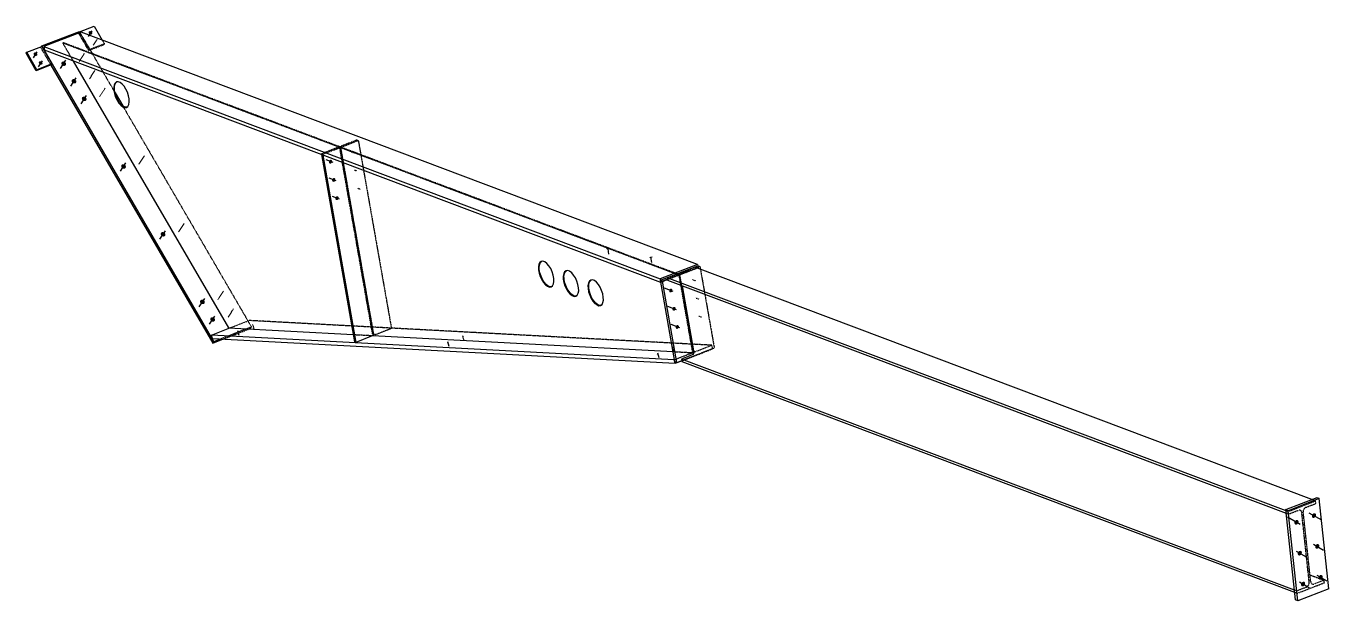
# Model space of a CAD drawing. Header units: millimetres. Extents: x 64 to 141609, y 8 to 4053.
# Drawn here: x 20777 to 29371, y 260 to 4053 of the extents above; entities that cross this region are included whole.
import ezdxf

# ---------------------------------------------------------------- set-up
doc = ezdxf.new("R2010")
doc.units = ezdxf.units.MM
doc.linetypes.add('DXK_LINE_DOT2', pattern=[3.9198, 1.9599, -1.9599])
doc.layers.add('STÅL', color=7, linetype='Continuous')

msp = doc.modelspace()

# ---------------------------------------------------------------- hatches: boundary and pattern name
at = {"layer": 'STÅL', "linetype": 'Continuous'}
for points in [[(21196.2, 3998.6), (21194, 4000.3), (21192.3, 4002.3), (21190.9, 4004.6), (21190, 4006.9), (21189.7, 4009.3), (21189.9, 4011.7), (21190.7, 4013.9), (21191.9, 4015.8), (21193.6, 4017.3), (21195.6, 4018.5), (21198, 4019.1), (21200.5, 4019.3), (21203.1, 4019), (21205.6, 4018.1), (21208, 4016.9), (21210.2, 4015.2), (21212, 4013.2), (21213.3, 4011), (21214.2, 4008.6), (21214.5, 4006.2), (21214.3, 4003.8), (21213.6, 4001.7), (21212.3, 3999.8), (21210.6, 3998.2), (21208.6, 3997.1), (21206.2, 3996.4), (21203.7, 3996.2), (21201.1, 3996.5), (21198.6, 3997.4)], [(20834, 3858.4), (20831.9, 3860), (20830.1, 3862), (20828.7, 3864.3), (20827.9, 3866.7), (20827.5, 3869.1), (20827.7, 3871.4), (20828.5, 3873.6), (20829.7, 3875.5), (20831.4, 3877), (20833.4, 3878.2), (20835.8, 3878.9), (20838.3, 3879), (20840.9, 3878.7), (20843.5, 3877.9), (20845.8, 3876.6), (20848, 3874.9), (20849.8, 3872.9), (20851.1, 3870.7), (20852, 3868.3), (20852.3, 3865.9), (20852.1, 3863.6), (20851.4, 3861.4), (20850.1, 3859.5), (20848.5, 3857.9), (20846.4, 3856.8), (20844.1, 3856.1), (20841.5, 3855.9), (20838.9, 3856.3), (20836.4, 3857.1)], [(20867.8, 3800.4), (20865.6, 3802), (20863.9, 3804), (20862.5, 3806.3), (20861.6, 3808.6), (20861.3, 3811.1), (20861.5, 3813.4), (20862.2, 3815.6), (20863.5, 3817.5), (20865.2, 3819), (20867.2, 3820.2), (20869.6, 3820.8), (20872.1, 3821), (20874.7, 3820.7), (20877.2, 3819.9), (20879.6, 3818.6), (20881.8, 3816.9), (20883.5, 3814.9), (20884.9, 3812.7), (20885.8, 3810.3), (20886.1, 3807.9), (20885.9, 3805.5), (20885.2, 3803.4), (20883.9, 3801.5), (20882.2, 3799.9), (20880.2, 3798.8), (20877.8, 3798.1), (20875.3, 3797.9), (20872.7, 3798.3), (20870.2, 3799.1)], [(21018.3, 3792.8), (21015.5, 3794.9), (21013.3, 3797.5), (21011.6, 3800.3), (21010.5, 3803.3), (21010, 3806.4), (21010.3, 3809.3), (21011.2, 3812.1), (21012.8, 3814.5), (21014.9, 3816.5), (21017.6, 3817.9), (21020.5, 3818.8), (21023.7, 3819), (21027, 3818.6), (21030.3, 3817.5), (21033.3, 3815.9), (21036, 3813.8), (21038.3, 3811.3), (21040, 3808.4), (21041.1, 3805.4), (21041.5, 3802.4), (21041.3, 3799.4), (21040.3, 3796.6), (21038.7, 3794.2), (21036.6, 3792.2), (21034, 3790.8), (21031, 3789.9), (21027.8, 3789.7), (21024.5, 3790.1), (21021.3, 3791.2)], [(21085.8, 3676.8), (21083.1, 3678.9), (21080.8, 3681.4), (21079.1, 3684.3), (21078, 3687.3), (21077.6, 3690.3), (21077.9, 3693.3), (21078.8, 3696.1), (21080.4, 3698.5), (21082.5, 3700.5), (21085.1, 3701.9), (21088.1, 3702.8), (21091.3, 3703), (21094.6, 3702.5), (21097.8, 3701.5), (21100.9, 3699.9), (21103.6, 3697.8), (21105.8, 3695.2), (21107.6, 3692.4), (21108.6, 3689.4), (21109.1, 3686.3), (21108.8, 3683.3), (21107.9, 3680.6), (21106.3, 3678.2), (21104.2, 3676.2), (21101.6, 3674.7), (21098.6, 3673.9), (21095.4, 3673.7), (21092.1, 3674.1), (21088.9, 3675.1)], [(21153.4, 3560.7), (21150.7, 3562.8), (21148.4, 3565.4), (21146.7, 3568.2), (21145.6, 3571.2), (21145.2, 3574.3), (21145.4, 3577.3), (21146.4, 3580), (21147.9, 3582.4), (21150.1, 3584.4), (21152.7, 3585.9), (21155.7, 3586.7), (21158.9, 3586.9), (21162.1, 3586.5), (21165.4, 3585.5), (21168.4, 3583.8), (21171.1, 3581.7), (21173.4, 3579.2), (21175.1, 3576.4), (21176.2, 3573.3), (21176.6, 3570.3), (21176.4, 3567.3), (21175.4, 3564.5), (21173.9, 3562.1), (21171.7, 3560.2), (21169.1, 3558.7), (21166.1, 3557.9), (21162.9, 3557.6), (21159.6, 3558.1), (21156.4, 3559.1)], [(21413, 3114.8), (21410.3, 3116.9), (21408, 3119.5), (21406.3, 3122.3), (21405.2, 3125.3), (21404.8, 3128.4), (21405, 3131.4), (21406, 3134.1), (21407.6, 3136.5), (21409.7, 3138.5), (21412.3, 3139.9), (21415.3, 3140.8), (21418.5, 3141), (21421.8, 3140.6), (21425, 3139.5), (21428, 3137.9), (21430.8, 3135.8), (21433, 3133.3), (21434.7, 3130.4), (21435.8, 3127.4), (21436.3, 3124.4), (21436, 3121.4), (21435.1, 3118.6), (21433.5, 3116.2), (21431.3, 3114.2), (21428.7, 3112.8), (21425.8, 3111.9), (21422.6, 3111.7), (21419.3, 3112.1), (21416, 3113.2)], [(22776, 3161.6), (22777.2, 3164.1), (22778.7, 3166.2), (22780.6, 3168.1), (22782.7, 3169.4), (22784.9, 3170.3), (22787.2, 3170.6), (22789.5, 3170.4), (22791.5, 3169.6), (22793.3, 3168.3), (22794.8, 3166.6), (22796, 3164.4), (22796.6, 3162), (22796.8, 3159.4), (22796.6, 3156.8), (22795.8, 3154.2), (22794.7, 3151.7), (22793.1, 3149.5), (22791.2, 3147.7), (22789.1, 3146.4), (22786.9, 3145.5), (22784.6, 3145.2), (22782.4, 3145.4), (22780.3, 3146.2), (22778.5, 3147.5), (22777, 3149.2), (22775.9, 3151.3), (22775.2, 3153.8), (22775, 3156.3), (22775.3, 3159)], [(22797.2, 3041.3), (22798.4, 3043.8), (22800, 3045.9), (22801.8, 3047.8), (22803.9, 3049.1), (22806.2, 3050), (22808.4, 3050.3), (22810.7, 3050.1), (22812.7, 3049.3), (22814.6, 3048), (22816.1, 3046.3), (22817.2, 3044.1), (22817.8, 3041.7), (22818, 3039.1), (22817.8, 3036.5), (22817, 3033.9), (22815.9, 3031.4), (22814.3, 3029.2), (22812.5, 3027.4), (22810.4, 3026), (22808.1, 3025.2), (22805.8, 3024.9), (22803.6, 3025.1), (22801.5, 3025.9), (22799.7, 3027.2), (22798.2, 3028.9), (22797.1, 3031), (22796.4, 3033.4), (22796.2, 3036), (22796.5, 3038.7)], [(22818.5, 2921), (22819.6, 2923.5), (22821.2, 2925.6), (22823, 2927.4), (22825.1, 2928.8), (22827.4, 2929.7), (22829.7, 2930), (22831.9, 2929.8), (22833.9, 2929), (22835.8, 2927.7), (22837.3, 2925.9), (22838.4, 2923.8), (22839.1, 2921.4), (22839.3, 2918.8), (22839, 2916.2), (22838.3, 2913.5), (22837.1, 2911.1), (22835.5, 2908.9), (22833.7, 2907.1), (22831.6, 2905.7), (22829.3, 2904.9), (22827.1, 2904.6), (22824.8, 2904.8), (22822.8, 2905.6), (22820.9, 2906.9), (22819.4, 2908.6), (22818.3, 2910.7), (22817.6, 2913.1), (22817.4, 2915.7), (22817.7, 2918.4)], [(21673.6, 2667.2), (21670.9, 2669.3), (21668.6, 2671.9), (21666.9, 2674.7), (21665.8, 2677.7), (21665.4, 2680.8), (21665.6, 2683.8), (21666.6, 2686.5), (21668.1, 2688.9), (21670.3, 2690.9), (21672.9, 2692.4), (21675.9, 2693.2), (21679.1, 2693.4), (21682.4, 2693), (21685.6, 2692), (21688.6, 2690.3), (21691.3, 2688.2), (21693.6, 2685.7), (21695.3, 2682.9), (21696.4, 2679.8), (21696.8, 2676.8), (21696.6, 2673.8), (21695.6, 2671), (21694.1, 2668.6), (21691.9, 2666.7), (21689.3, 2665.2), (21686.3, 2664.4), (21683.1, 2664.1), (21679.9, 2664.6), (21676.6, 2665.6)], [(24616.5, 2580.2), (24614.2, 2579.9), (24612, 2579.8), (24610, 2579.8), (24608.2, 2580), (24606.8, 2580.4), (24605.7, 2581), (24605.1, 2581.6), (24605, 2582.4), (24605.3, 2583.3), (24606.1, 2584.1), (24607.4, 2585), (24609, 2585.8), (24610.8, 2586.5), (24613, 2587.2), (24615.2, 2587.6), (24617.5, 2587.9), (24619.7, 2588.1), (24621.7, 2588), (24623.5, 2587.8), (24624.9, 2587.4), (24626, 2586.9), (24626.6, 2586.2), (24626.7, 2585.4), (24626.4, 2584.6), (24625.6, 2583.7), (24624.3, 2582.9), (24622.7, 2582.1), (24620.9, 2581.3), (24618.7, 2580.7)], [(24899.9, 2523.8), (24897.6, 2523.5), (24895.4, 2523.3), (24893.4, 2523.4), (24891.6, 2523.6), (24890.2, 2524), (24889.1, 2524.5), (24888.5, 2525.2), (24888.4, 2526), (24888.7, 2526.8), (24889.5, 2527.7), (24890.8, 2528.5), (24892.3, 2529.4), (24894.2, 2530.1), (24896.3, 2530.7), (24898.6, 2531.2), (24900.9, 2531.5), (24903, 2531.6), (24905.1, 2531.6), (24906.9, 2531.4), (24908.3, 2531), (24909.3, 2530.4), (24909.9, 2529.8), (24910.1, 2529), (24909.7, 2528.2), (24908.9, 2527.3), (24907.7, 2526.4), (24906.1, 2525.6), (24904.2, 2524.9), (24902.1, 2524.3)], [(25020.4, 2311.7), (25021.6, 2314.2), (25023.1, 2316.3), (25025, 2318.2), (25027.1, 2319.5), (25029.3, 2320.4), (25031.6, 2320.7), (25033.8, 2320.5), (25035.9, 2319.7), (25037.7, 2318.4), (25039.2, 2316.7), (25040.3, 2314.5), (25041, 2312.1), (25041.2, 2309.5), (25040.9, 2306.9), (25040.2, 2304.3), (25039, 2301.8), (25037.5, 2299.6), (25035.6, 2297.8), (25033.5, 2296.5), (25031.3, 2295.6), (25029, 2295.3), (25026.8, 2295.5), (25024.7, 2296.3), (25022.9, 2297.6), (25021.4, 2299.3), (25020.3, 2301.4), (25019.6, 2303.9), (25019.4, 2306.4), (25019.7, 2309.1)], [(21933.2, 2221.3), (21930.5, 2223.4), (21928.2, 2226), (21926.5, 2228.8), (21925.4, 2231.8), (21925, 2234.9), (21925.3, 2237.9), (21926.2, 2240.6), (21927.8, 2243), (21929.9, 2245), (21932.5, 2246.4), (21935.5, 2247.3), (21938.7, 2247.5), (21942, 2247.1), (21945.2, 2246), (21948.3, 2244.4), (21951, 2242.3), (21953.2, 2239.8), (21954.9, 2236.9), (21956, 2233.9), (21956.5, 2230.9), (21956.2, 2227.9), (21955.3, 2225.1), (21953.7, 2222.7), (21951.6, 2220.7), (21948.9, 2219.3), (21946, 2218.4), (21942.8, 2218.2), (21939.5, 2218.6), (21936.2, 2219.7)], [(25041.6, 2191.4), (25042.8, 2193.9), (25044.3, 2196), (25046.2, 2197.9), (25048.3, 2199.2), (25050.5, 2200.1), (25052.8, 2200.4), (25055, 2200.2), (25057.1, 2199.4), (25058.9, 2198.1), (25060.4, 2196.4), (25061.5, 2194.2), (25062.2, 2191.8), (25062.4, 2189.2), (25062.1, 2186.6), (25061.4, 2184), (25060.2, 2181.5), (25058.7, 2179.3), (25056.8, 2177.5), (25054.7, 2176.1), (25052.5, 2175.3), (25050.2, 2175), (25048, 2175.2), (25045.9, 2176), (25044.1, 2177.3), (25042.6, 2179), (25041.5, 2181.1), (25040.8, 2183.6), (25040.6, 2186.1), (25040.9, 2188.8)], [(22000.8, 2105.3), (21998.1, 2107.4), (21995.8, 2109.9), (21994.1, 2112.8), (21993, 2115.8), (21992.5, 2118.8), (21992.8, 2121.8), (21993.7, 2124.6), (21995.3, 2127), (21997.5, 2129), (22000.1, 2130.4), (22003, 2131.3), (22006.2, 2131.5), (22009.5, 2131), (22012.8, 2130), (22015.8, 2128.4), (22018.5, 2126.3), (22020.8, 2123.7), (22022.5, 2120.9), (22023.6, 2117.9), (22024, 2114.8), (22023.8, 2111.8), (22022.8, 2109.1), (22021.3, 2106.7), (22019.1, 2104.7), (22016.5, 2103.3), (22013.5, 2102.4), (22010.3, 2102.2), (22007, 2102.6), (22003.8, 2103.6)], [(25062.8, 2071.1), (25064, 2073.6), (25065.5, 2075.7), (25067.4, 2077.5), (25069.5, 2078.9), (25071.7, 2079.8), (25074, 2080.1), (25076.2, 2079.9), (25078.3, 2079.1), (25080.1, 2077.8), (25081.6, 2076.1), (25082.8, 2073.9), (25083.4, 2071.5), (25083.6, 2068.9), (25083.4, 2066.3), (25082.6, 2063.7), (25081.5, 2061.2), (25079.9, 2059), (25078, 2057.2), (25075.9, 2055.8), (25073.7, 2055), (25071.4, 2054.7), (25069.2, 2054.9), (25067.1, 2055.7), (25065.3, 2057), (25063.8, 2058.7), (25062.7, 2060.8), (25062, 2063.2), (25061.8, 2065.8), (25062.1, 2068.5)], [(22175.6, 2036.4), (22174.2, 2036.1), (22172.8, 2035.8), (22171.6, 2035.6), (22170.5, 2035.5), (22169.6, 2035.4), (22168.9, 2035.5), (22168.6, 2035.7), (22168.5, 2035.9), (22168.7, 2036.3), (22169.2, 2036.7), (22170, 2037.1), (22171, 2037.6), (22172.2, 2038), (22173.5, 2038.5), (22174.9, 2038.9), (22176.3, 2039.3), (22177.7, 2039.6), (22178.9, 2039.8), (22180, 2039.9), (22180.9, 2039.9), (22181.6, 2039.8), (22181.9, 2039.7), (22182, 2039.4), (22181.8, 2039.1), (22181.3, 2038.7), (22180.5, 2038.2), (22179.5, 2037.8), (22178.3, 2037.3), (22177, 2036.9)], [(23559.8, 1962.5), (23558.4, 1962.1), (23557.1, 1961.8), (23555.8, 1961.6), (23554.7, 1961.5), (23553.8, 1961.5), (23553.2, 1961.5), (23552.8, 1961.7), (23552.8, 1962), (23553, 1962.3), (23553.5, 1962.7), (23554.3, 1963.1), (23555.3, 1963.6), (23556.5, 1964.1), (23557.8, 1964.5), (23559.2, 1964.9), (23560.6, 1965.3), (23561.9, 1965.6), (23563.2, 1965.8), (23564.3, 1965.9), (23565.2, 1965.9), (23565.8, 1965.9), (23566.2, 1965.7), (23566.3, 1965.4), (23566, 1965.1), (23565.5, 1964.7), (23564.7, 1964.3), (23563.7, 1963.8), (23562.6, 1963.3), (23561.2, 1962.9)], [(24944.1, 1888.5), (24942.7, 1888.1), (24941.3, 1887.8), (24940.1, 1887.6), (24939, 1887.5), (24938.1, 1887.5), (24937.5, 1887.6), (24937.1, 1887.7), (24937, 1888), (24937.3, 1888.3), (24937.8, 1888.7), (24938.5, 1889.2), (24939.5, 1889.6), (24940.7, 1890.1), (24942, 1890.5), (24943.4, 1891), (24944.8, 1891.3), (24946.2, 1891.6), (24947.5, 1891.8), (24948.6, 1891.9), (24949.4, 1892), (24950.1, 1891.9), (24950.4, 1891.7), (24950.5, 1891.5), (24950.3, 1891.1), (24949.8, 1890.7), (24949, 1890.3), (24948, 1889.8), (24946.8, 1889.4), (24945.5, 1888.9)], [(29146, 785), (29147.9, 787.9), (29150.2, 790.3), (29152.8, 792.3), (29155.6, 793.7), (29158.5, 794.4), (29161.3, 794.4), (29163.9, 793.8), (29166.2, 792.5), (29168.1, 790.6), (29169.5, 788.1), (29170.4, 785.3), (29170.6, 782.2), (29170.3, 779), (29169.4, 775.7), (29168, 772.6), (29166, 769.7), (29163.7, 767.3), (29161.1, 765.3), (29158.3, 764), (29155.4, 763.3), (29152.6, 763.2), (29150, 763.9), (29147.7, 765.2), (29145.8, 767.1), (29144.4, 769.5), (29143.6, 772.3), (29143.3, 775.4), (29143.6, 778.7), (29144.5, 781.9)], [(29261.2, 829.7), (29263.1, 832.5), (29265.5, 835), (29268.1, 836.9), (29270.9, 838.3), (29273.7, 839), (29276.5, 839), (29279.1, 838.4), (29281.4, 837.1), (29283.3, 835.2), (29284.7, 832.8), (29285.6, 830), (29285.9, 826.9), (29285.6, 823.6), (29284.7, 820.4), (29283.2, 817.2), (29281.3, 814.4), (29279, 811.9), (29276.3, 810), (29273.5, 808.6), (29270.7, 807.9), (29267.9, 807.9), (29265.3, 808.5), (29263, 809.8), (29261.1, 811.7), (29259.7, 814.1), (29258.8, 816.9), (29258.5, 820), (29258.9, 823.3), (29259.8, 826.5)], [(29283, 625.9), (29284.9, 628.8), (29287.3, 631.2), (29289.9, 633.2), (29292.7, 634.6), (29295.5, 635.3), (29298.3, 635.3), (29300.9, 634.7), (29303.2, 633.4), (29305.1, 631.5), (29306.6, 629.1), (29307.4, 626.2), (29307.7, 623.1), (29307.4, 619.9), (29306.5, 616.6), (29305, 613.5), (29303.1, 610.7), (29300.8, 608.2), (29298.2, 606.2), (29295.4, 604.9), (29292.5, 604.2), (29289.7, 604.1), (29287.1, 604.8), (29284.8, 606.1), (29282.9, 608), (29281.5, 610.4), (29280.6, 613.2), (29280.4, 616.3), (29280.7, 619.6), (29281.6, 622.8)], [(29167.8, 581.3), (29169.7, 584.2), (29172, 586.6), (29174.6, 588.6), (29177.4, 589.9), (29180.3, 590.6), (29183.1, 590.7), (29185.7, 590), (29188, 588.7), (29189.9, 586.8), (29191.3, 584.4), (29192.2, 581.6), (29192.5, 578.5), (29192.1, 575.3), (29191.2, 572), (29189.8, 568.9), (29187.9, 566), (29185.5, 563.6), (29182.9, 561.6), (29180.1, 560.3), (29177.3, 559.5), (29174.5, 559.5), (29171.9, 560.1), (29169.6, 561.4), (29167.7, 563.3), (29166.2, 565.8), (29165.4, 568.6), (29165.1, 571.7), (29165.4, 574.9), (29166.3, 578.2)], [(29304.8, 422.2), (29306.8, 425.1), (29309.1, 427.5), (29311.7, 429.5), (29314.5, 430.8), (29317.4, 431.5), (29320.2, 431.6), (29322.8, 430.9), (29325.1, 429.6), (29327, 427.7), (29328.4, 425.3), (29329.2, 422.5), (29329.5, 419.4), (29329.2, 416.2), (29328.3, 412.9), (29326.8, 409.8), (29324.9, 406.9), (29322.6, 404.5), (29320, 402.5), (29317.2, 401.2), (29314.3, 400.4), (29311.5, 400.4), (29308.9, 401.1), (29306.6, 402.3), (29304.7, 404.2), (29303.3, 406.7), (29302.4, 409.5), (29302.2, 412.6), (29302.5, 415.8), (29303.4, 419.1)], [(29189.6, 377.6), (29191.5, 380.4), (29193.8, 382.9), (29196.5, 384.8), (29199.3, 386.2), (29202.1, 386.9), (29204.9, 386.9), (29207.5, 386.3), (29209.8, 385), (29211.7, 383.1), (29213.1, 380.7), (29214, 377.9), (29214.3, 374.8), (29213.9, 371.5), (29213, 368.3), (29211.6, 365.1), (29209.7, 362.3), (29207.3, 359.8), (29204.7, 357.9), (29201.9, 356.5), (29199.1, 355.8), (29196.3, 355.8), (29193.7, 356.4), (29191.4, 357.7), (29189.5, 359.6), (29188.1, 362), (29187.2, 364.8), (29186.9, 367.9), (29187.2, 371.2), (29188.1, 374.5)]]:
    msp.add_hatch(color=96, dxfattribs=at).paths.add_polyline_path(points)

# ---------------------------------------------------------------- linework, layer by layer
at = {"layer": 'STÅL', "color": 2, "linetype": 'Continuous'}
for p, q in [((21129.9, 4015.3), (21226.4, 4052.7)), ((21226.4, 4052.7), (21280.4, 3959.9)), ((20882, 3921.4), (21129, 4017)), ((21141, 4012.5), (20894, 3916.8)), ((21129, 4017), (21133.3, 4009.5)), ((25207, 2480.7), (21141, 4012.5)), ((20777.4, 3873.7), (20781.9, 3880.6)), ((20844.9, 3757.6), (20777.4, 3873.7)), ((20781.9, 3880.6), (20880.6, 3918.8)), ((20849.4, 3764.5), (20781.9, 3880.6)), ((20880.2, 3918.7), (20882, 3921.4)), ((20880.6, 3918.8), (20948.2, 3802.8)), ((22016.5, 1972.7), (20882, 3921.4)), ((20894, 3916.8), (24960, 2385.1)), ((20894, 3916.8), (20898.1, 3893.7)), ((24964.1, 2361.9), (20898.1, 3893.7)), ((20943.7, 3795.9), (20844.9, 3757.6)), ((20948.2, 3802.8), (20849.4, 3764.5)), ((20941.4, 3795), (22009, 1961.2)), ((20943.7, 3795.9), (20948.2, 3802.8)), ((21088.1, 3822.1), (22113, 2061.7)), ((20844.9, 3757.6), (20849.4, 3764.5)), ((21358.9, 3664.9), (21356, 3648.3)), ((21356, 3648.3), (21356.5, 3628.5)), ((21356.5, 3628.5), (21360.4, 3606.7)), ((21365.1, 3677), (21358.9, 3664.9)), ((21360.9, 3650.2), (21363.8, 3666.8)), ((21361.4, 3630.4), (21360.9, 3650.2)), ((21365.4, 3608.6), (21361.4, 3630.4)), ((21363.8, 3666.8), (21370.1, 3678.9)), ((21364.7, 3612), (21415.1, 3525.5)), ((21374.2, 3683.9), (21365.1, 3677)), ((21370.1, 3678.9), (21377, 3684.2)), ((21385.5, 3685.1), (21374.2, 3683.9)), ((21398.2, 3680.4), (21385.5, 3685.1)), ((21411.6, 3670.3), (21398.2, 3680.4)), ((21424.6, 3655.4), (21411.6, 3670.3)), ((21436.4, 3636.8), (21424.6, 3655.4)), ((21446.2, 3615.6), (21436.4, 3636.8)), ((21453.3, 3593.3), (21446.2, 3615.6)), ((21360.4, 3606.7), (21367.5, 3584.4)), ((21372.5, 3586.4), (21365.4, 3608.6)), ((21367.5, 3584.4), (21377.3, 3563.3)), ((21382.2, 3565.2), (21372.5, 3586.4)), ((21377.3, 3563.3), (21389.1, 3544.6)), ((21394, 3546.5), (21382.2, 3565.2)), ((21389.1, 3544.6), (21402.1, 3529.7)), ((21407.1, 3531.6), (21394, 3546.5)), ((21402.1, 3529.7), (21415.4, 3519.6)), ((21420.4, 3521.5), (21407.1, 3531.6)), ((21448.5, 3523), (21454.8, 3535.2)), ((21457.2, 3571.6), (21453.3, 3593.3)), ((21454.8, 3535.2), (21457.7, 3551.7)), ((21457.7, 3551.7), (21457.2, 3571.6)), ((21415.4, 3519.6), (21428.2, 3515)), ((21433.1, 3516.9), (21420.4, 3521.5)), ((21428.2, 3515), (21439.5, 3516.1)), ((21441.6, 3517.8), (21433.1, 3516.9)), ((21439.5, 3516.1), (21448.5, 3523)), ((22726, 3205.1), (22944, 1969.1)), ((22734.2, 3202), (22952.1, 1966.1)), ((22866.1, 3152.3), (23066, 2018.1)), ((24166.6, 2493), (24160.4, 2480.9)), ((24165.4, 2482.8), (24171.6, 2494.9)), ((24175.7, 2499.9), (24166.6, 2493)), ((24171.6, 2494.9), (24178.5, 2500.2)), ((24187, 2501.1), (24175.7, 2499.9)), ((24199.7, 2496.4), (24187, 2501.1)), ((24213.1, 2486.3), (24199.7, 2496.4)), ((24160.4, 2480.9), (24157.5, 2464.3)), ((24157.5, 2464.3), (24158, 2444.5)), ((24158, 2444.5), (24161.9, 2422.7)), ((24161.9, 2422.7), (24169, 2400.4)), ((24162.4, 2466.2), (24165.4, 2482.8)), ((24162.9, 2446.4), (24162.4, 2466.2)), ((24166.9, 2424.6), (24162.9, 2446.4)), ((24174, 2402.4), (24166.9, 2424.6)), ((24226.1, 2471.4), (24213.1, 2486.3)), ((24237.9, 2452.8), (24226.1, 2471.4)), ((24247.7, 2431.6), (24237.9, 2452.8)), ((24254.8, 2409.3), (24247.7, 2431.6)), ((24258.7, 2387.6), (24254.8, 2409.3)), ((24323.6, 2419.4), (24320.6, 2402.8)), ((24329.8, 2431.5), (24323.6, 2419.4)), ((24325.6, 2404.8), (24328.5, 2421.3)), ((24328.5, 2421.3), (24334.7, 2433.4)), ((24338.9, 2438.4), (24329.8, 2431.5)), ((24334.7, 2433.4), (24341.7, 2438.7)), ((24350.2, 2439.6), (24338.9, 2438.4)), ((24362.9, 2435), (24350.2, 2439.6)), ((24376.2, 2424.9), (24362.9, 2435)), ((24389.2, 2410), (24376.2, 2424.9)), ((24401, 2391.3), (24389.2, 2410)), ((25207, 2480.7), (24960, 2385.1)), ((24961.7, 2375.8), (25208.6, 2471.5)), ((25187.7, 2462.9), (25006.6, 2392.7)), ((29258.6, 929.2), (25187.7, 2462.9)), ((25222.2, 2466.3), (25200.6, 2458)), ((25207, 2480.7), (25208.6, 2471.5)), ((25208.6, 2471.5), (25222.2, 2466.3)), ((25222.2, 2466.3), (25225.3, 2448.7)), ((24169, 2400.4), (24178.8, 2379.3)), ((24183.8, 2381.2), (24174, 2402.4)), ((24178.8, 2379.3), (24190.6, 2360.6)), ((24195.6, 2362.5), (24183.8, 2381.2)), ((24190.6, 2360.6), (24203.6, 2345.7)), ((24208.6, 2347.6), (24195.6, 2362.5)), ((24203.6, 2345.7), (24217, 2335.6)), ((24221.9, 2337.5), (24208.6, 2347.6)), ((24217, 2335.6), (24229.7, 2331)), ((24234.6, 2332.9), (24221.9, 2337.5)), ((24229.7, 2331), (24241, 2332.1)), ((24243.1, 2333.8), (24234.6, 2332.9)), ((24241, 2332.1), (24250.1, 2339)), ((24250.1, 2339), (24256.3, 2351.2)), ((24256.3, 2351.2), (24259.2, 2367.7)), ((24259.2, 2367.7), (24258.7, 2387.6)), ((24320.6, 2402.8), (24321.1, 2383)), ((24321.1, 2383), (24325.1, 2361.2)), ((24325.1, 2361.2), (24332.2, 2339)), ((24326.1, 2384.9), (24325.6, 2404.8)), ((24330, 2363.1), (24326.1, 2384.9)), ((24337.1, 2340.9), (24330, 2363.1)), ((24332.2, 2339), (24342, 2317.8)), ((24346.9, 2319.7), (24337.1, 2340.9)), ((24410.8, 2370.1), (24401, 2391.3)), ((24417.9, 2347.9), (24410.8, 2370.1)), ((24421.9, 2326.1), (24417.9, 2347.9)), ((24422.4, 2306.3), (24421.9, 2326.1)), ((24486.7, 2357.9), (24483.8, 2341.4)), ((24483.8, 2341.4), (24484.3, 2321.5)), ((24484.3, 2321.5), (24488.2, 2299.8)), ((24493, 2370.1), (24486.7, 2357.9)), ((24488.7, 2343.3), (24491.7, 2359.8)), ((24489.2, 2323.5), (24488.7, 2343.3)), ((24493.2, 2301.7), (24489.2, 2323.5)), ((24491.7, 2359.8), (24497.9, 2372)), ((24502, 2377), (24493, 2370.1)), ((24497.9, 2372), (24504.8, 2377.2)), ((24513.3, 2378.1), (24502, 2377)), ((24526.1, 2373.5), (24513.3, 2378.1)), ((24539.4, 2363.4), (24526.1, 2373.5)), ((24552.4, 2348.5), (24539.4, 2363.4)), ((24564.2, 2329.8), (24552.4, 2348.5)), ((24574, 2308.7), (24564.2, 2329.8)), ((24960, 2385.1), (24964.1, 2361.9)), ((25056.3, 1839.1), (24961.7, 2375.8)), ((24975.3, 2370.7), (24961.7, 2375.8)), ((25008.2, 2383.5), (24975.3, 2370.7)), ((25069.9, 1834), (24975.3, 2370.7)), ((29088.5, 855), (25006.6, 2392.7)), ((25006.6, 2392.7), (25009.7, 2375.1)), ((29090.3, 837.9), (25009.7, 2375.1)), ((25183.1, 1910.4), (25107.6, 2338.2)), ((24342, 2317.8), (24353.8, 2299.1)), ((24358.7, 2301), (24346.9, 2319.7)), ((24353.8, 2299.1), (24366.8, 2284.2)), ((24371.7, 2286.1), (24358.7, 2301)), ((24366.8, 2284.2), (24380.1, 2274.1)), ((24385.1, 2276), (24371.7, 2286.1)), ((24380.1, 2274.1), (24392.9, 2269.5)), ((24397.8, 2271.4), (24385.1, 2276)), ((24392.9, 2269.5), (24404.2, 2270.7)), ((24406.3, 2272.3), (24397.8, 2271.4)), ((24404.2, 2270.7), (24413.2, 2277.6)), ((24413.2, 2277.6), (24419.4, 2289.7)), ((24419.4, 2289.7), (24422.4, 2306.3)), ((24488.2, 2299.8), (24495.3, 2277.5)), ((24500.3, 2279.4), (24493.2, 2301.7)), ((24495.3, 2277.5), (24505.1, 2256.3)), ((24510.1, 2258.3), (24500.3, 2279.4)), ((24505.1, 2256.3), (24516.9, 2237.7)), ((24521.9, 2239.6), (24510.1, 2258.3)), ((24516.9, 2237.7), (24529.9, 2222.8)), ((24534.9, 2224.7), (24521.9, 2239.6)), ((24581.1, 2286.4), (24574, 2308.7)), ((24585, 2264.6), (24581.1, 2286.4)), ((24582.6, 2228.2), (24585.5, 2244.8)), ((24585.5, 2244.8), (24585, 2264.6)), ((24529.9, 2222.8), (24543.3, 2212.7)), ((24548.2, 2214.6), (24534.9, 2224.7)), ((24543.3, 2212.7), (24556, 2208)), ((24561, 2210), (24548.2, 2214.6)), ((24556, 2208), (24567.3, 2209.2)), ((24569.4, 2210.8), (24561, 2210)), ((24567.3, 2209.2), (24576.4, 2216.1)), ((24576.4, 2216.1), (24582.6, 2228.2)), ((22000.5, 2014.4), (22121.5, 2061.2)), ((25052.9, 1851.2), (22000.5, 2014.4)), ((22007, 1990.7), (22000.5, 2014.4)), ((22007, 1990.7), (25059.5, 1827.6)), ((22009, 1961.2), (22075.6, 1987)), ((22016.5, 1972.7), (22056.1, 1988.1)), ((22113, 2061.7), (22935.4, 2017.7)), ((23060.8, 2008.1), (22952.1, 1966.1)), ((23066, 2018.1), (23060.8, 2008.1)), ((23062.3, 2011), (25044.7, 1905)), ((22009, 1961.2), (22016.5, 1972.7)), ((22944, 1969.1), (22952.1, 1966.1)), ((25180, 1892.5), (25174.5, 1885.2)), ((25183.1, 1901.3), (25180, 1892.5)), ((25183.1, 1910.4), (25183.1, 1901.3)), ((25052.9, 1851.2), (25054.1, 1851.7)), ((25059.5, 1827.6), (25052.9, 1851.2)), ((25056.3, 1839.1), (25069.9, 1834)), ((25059.5, 1827.6), (25103.2, 1844.5)), ((25069.9, 1834), (25102.8, 1846.7)), ((25167.2, 1880.6), (25101.4, 1855)), ((29144.5, 331.9), (25101.4, 1855)), ((25101.4, 1855), (25104.5, 1837.5)), ((29146.4, 314.8), (25104.5, 1837.5)), ((25174.5, 1885.2), (25167.2, 1880.6)), ((29087.7, 863), (29293.4, 942.7)), ((29151.4, 267.9), (29087.7, 863)), ((29101.6, 855.1), (29087.7, 863)), ((29307.4, 934.8), (29101.6, 855.1)), ((29293.4, 942.7), (29307.4, 934.8)), ((29371.2, 339.7), (29307.4, 934.8)), ((29165.4, 260), (29101.6, 855.1)), ((29165.4, 260), (29151.4, 267.9)), ((29371.2, 339.7), (29165.4, 260))]:
    msp.add_line(p, q, dxfattribs=at)
at = {"layer": 'STÅL', "color": 7, "linetype": 'DXK_LINE_DOT2'}
for p, q in [((21127.6, 4014.5), (21123.1, 4007.6)), ((21190.7, 3891.5), (21123.1, 4007.6)), ((21127.6, 4014.5), (21129.9, 4015.3)), ((21195.2, 3898.4), (21127.6, 4014.5)), ((21133.3, 4009.5), (21364.7, 3612)), ((21280.4, 3959.9), (21293.9, 3936.7)), ((20874.5, 3909.9), (20880.2, 3918.7)), ((20874.5, 3909.9), (20941.4, 3795)), ((21019.1, 3940.6), (21024.1, 3942.5)), ((25085.1, 2408.8), (21019.1, 3940.6)), ((21019.1, 3940.6), (21088.1, 3822.1)), ((25090.1, 2410.7), (21024.1, 3942.5)), ((21190.7, 3891.5), (21289.5, 3929.8)), ((21195.2, 3898.4), (21190.7, 3891.5)), ((21195.2, 3898.4), (21293.9, 3936.7)), ((21293.9, 3936.7), (21289.5, 3929.8)), ((21415.1, 3525.5), (22263.5, 2068.4)), ((22960.6, 3301), (22852, 3258.9)), ((22860.1, 3255.8), (22968.8, 3297.9)), ((22960.6, 3301), (22968.8, 3297.9)), ((22968.8, 3297.9), (23187.5, 2057.2)), ((22833.8, 3251.9), (22725.2, 3209.8)), ((22725.2, 3209.8), (22726, 3205.1)), ((22725.2, 3209.8), (22733.3, 3206.7)), ((22733.3, 3206.7), (22842, 3248.8)), ((22733.3, 3206.7), (22734.2, 3202)), ((22833.8, 3251.9), (22842, 3248.8)), ((22842, 3248.8), (22849.9, 3244)), ((22846.7, 3248.9), (22852, 3258.9)), ((23062.8, 2023.1), (22846.7, 3248.9)), ((22846.7, 3248.9), (22854.8, 3245.9)), ((22849.9, 3244), (22866.1, 3152.3)), ((22852, 3258.9), (22860.1, 3255.8)), ((22854.8, 3245.9), (22860.1, 3255.8)), ((23071, 2020), (22854.8, 3245.9)), ((25211.1, 2457.6), (24964.1, 2361.9)), ((25200.6, 2458), (25008.2, 2383.5)), ((25175.2, 1898), (25085.1, 2408.8)), ((25180.1, 1899.9), (25090.1, 2410.7)), ((25208.6, 2471.5), (25211.1, 2457.6)), ((25225.3, 2448.7), (25316.9, 1929.6)), ((22056.1, 1988.1), (22263.5, 2068.4)), ((22121.5, 2061.2), (22247.4, 2110)), ((25299.9, 1946.9), (22247.4, 2110)), ((22256, 2056.9), (22263.5, 2068.4)), ((22075.6, 1987), (22256, 2056.9)), ((22935.4, 2017.7), (23062.3, 2011)), ((23062.8, 2023.1), (23070.7, 2018.2)), ((23062.8, 2023.1), (23071, 2020)), ((23070.7, 2018.2), (23078.9, 2015.1)), ((23078.9, 2015.1), (23071, 2020)), ((23187.5, 2057.2), (23078.9, 2015.1)), ((25044.7, 1905), (25175.2, 1898)), ((25054.1, 1851.7), (25299.9, 1946.9)), ((25102.8, 1846.7), (25316.9, 1929.6)), ((25103.2, 1844.5), (25306.5, 1923.2)), ((25180.1, 1899.9), (25175.2, 1898)), ((25306.5, 1923.2), (25299.9, 1946.9)), ((29102.2, 850), (29283, 920.1)), ((29177.3, 859.6), (29169.6, 858.3)), ((29184.2, 857.4), (29177.3, 859.6)), ((29205.7, 865.7), (29202.2, 857)), ((29211.6, 872.9), (29205.7, 865.7)), ((29219, 877.4), (29211.6, 872.9)), ((29219, 877.4), (29284.8, 902.9)), ((29283, 920.1), (29258.6, 929.2)), ((29284.8, 902.9), (29283, 920.1)), ((29101.9, 849.9), (29088.5, 855)), ((29103.7, 832.8), (29090.3, 837.9)), ((29101.9, 849.9), (29102.2, 850)), ((29103.7, 832.8), (29101.9, 849.9)), ((29103.7, 832.8), (29104, 832.9)), ((29104, 832.9), (29169.6, 858.3)), ((29189.3, 852), (29184.2, 857.4)), ((29191.7, 844.4), (29189.3, 852)), ((29241.2, 381.6), (29191.7, 844.4)), ((29202.2, 857), (29201.5, 848.2)), ((29251.1, 385.5), (29201.5, 848.2)), ((29246.1, 432), (29339, 397)), ((29158.2, 327), (29223.8, 352.4)), ((29160, 309.9), (29340.9, 379.9)), ((29223.8, 352.4), (29231.2, 356.9)), ((29231.2, 356.9), (29237.1, 364.1)), ((29237.1, 364.1), (29240.6, 372.8)), ((29240.6, 372.8), (29241.2, 381.6)), ((29251.1, 385.5), (29253.5, 377.8)), ((29253.5, 377.8), (29258.5, 372.4)), ((29258.5, 372.4), (29265.4, 370.2)), ((29265.4, 370.2), (29273.2, 371.5)), ((29339, 397), (29273.2, 371.5)), ((29340.9, 379.9), (29339, 397)), ((29157.9, 326.9), (29144.5, 331.9)), ((29159.8, 309.8), (29146.4, 314.8)), ((29157.9, 326.9), (29158.2, 327)), ((29159.8, 309.8), (29157.9, 326.9)), ((29159.8, 309.8), (29160, 309.9))]:
    msp.add_line(p, q, dxfattribs=at)
at = {"layer": 'STÅL', "color": 96, "linetype": 'Continuous'}
for p, q in [((21211.4, 4022.1), (21186, 3983)), ((20849.2, 3881.8), (20823.8, 3842.7)), ((20883, 3823.8), (20857.6, 3784.7)), ((21005.1, 3772.6), (21040.7, 3827.4)), ((21072.7, 3656.6), (21108.3, 3711.3)), ((21140.3, 3540.6), (21175.9, 3595.3)), ((21399.9, 3094.6), (21435.5, 3149.4)), ((22802.2, 3151.7), (22756, 3169.2)), ((22823.5, 3031.4), (22777.2, 3048.9)), ((22844.7, 2911.1), (22798.4, 2928.5)), ((21660.5, 2647.1), (21696.1, 2701.8)), ((24622.1, 2548.8), (24615.9, 2583.9)), ((24905.4, 2492.3), (24899.2, 2527.5)), ((25046.6, 2301.8), (24989.5, 2323.4)), ((21920.1, 2201.1), (21955.7, 2255.9)), ((25067.8, 2181.5), (25010.7, 2203.1)), ((21987.6, 2085.1), (22023.2, 2139.8)), ((25089, 2061.2), (25031.9, 2082.7)), ((22173.1, 2045.3), (22181.8, 2014)), ((23557.4, 1971.3), (23566.1, 1940)), ((24941.7, 1897.3), (24950.3, 1866)), ((29181.6, 764.9), (29098.2, 812)), ((29239.2, 842.1), (29322.6, 795)), ((29269.4, 633.6), (29336, 596)), ((29154.2, 589), (29220.8, 551.4)), ((29291.2, 429.9), (29357.8, 392.3)), ((29176, 385.3), (29242.6, 347.6))]:
    msp.add_line(p, q, dxfattribs=at)
at = {"layer": 'STÅL', "color": 96, "linetype": 'DXK_LINE_DOT2'}
for p, q in [((21245.2, 3964), (21219.8, 3925)), ((21128.6, 3820.5), (21164.2, 3875.2)), ((21196.2, 3704.4), (21231.8, 3759.1)), ((21263.7, 3588.4), (21299.3, 3643.1)), ((21523.4, 3142.5), (21559, 3197.2)), ((22922.7, 3223.3), (22939, 3217.2)), ((22943.9, 3103), (22960.2, 3096.9)), ((22965.1, 2982.7), (22981.5, 2976.6)), ((21783.9, 2694.9), (21819.5, 2749.6)), ((25173.2, 2379.9), (25194.9, 2371.7)), ((22043.6, 2249), (22079.2, 2303.7)), ((25194.4, 2259.6), (25216.1, 2251.4)), ((22111.1, 2132.9), (22146.7, 2187.6)), ((22271.9, 2083.5), (22280.6, 2052.2)), ((25215.6, 2139.3), (25237.4, 2131.1)), ((23656.2, 2009.5), (23664.9, 1978.3)), ((25040.5, 1935.6), (25049.1, 1904.3))]:
    msp.add_line(p, q, dxfattribs=at)

doc.saveas('drawing.dxf')
